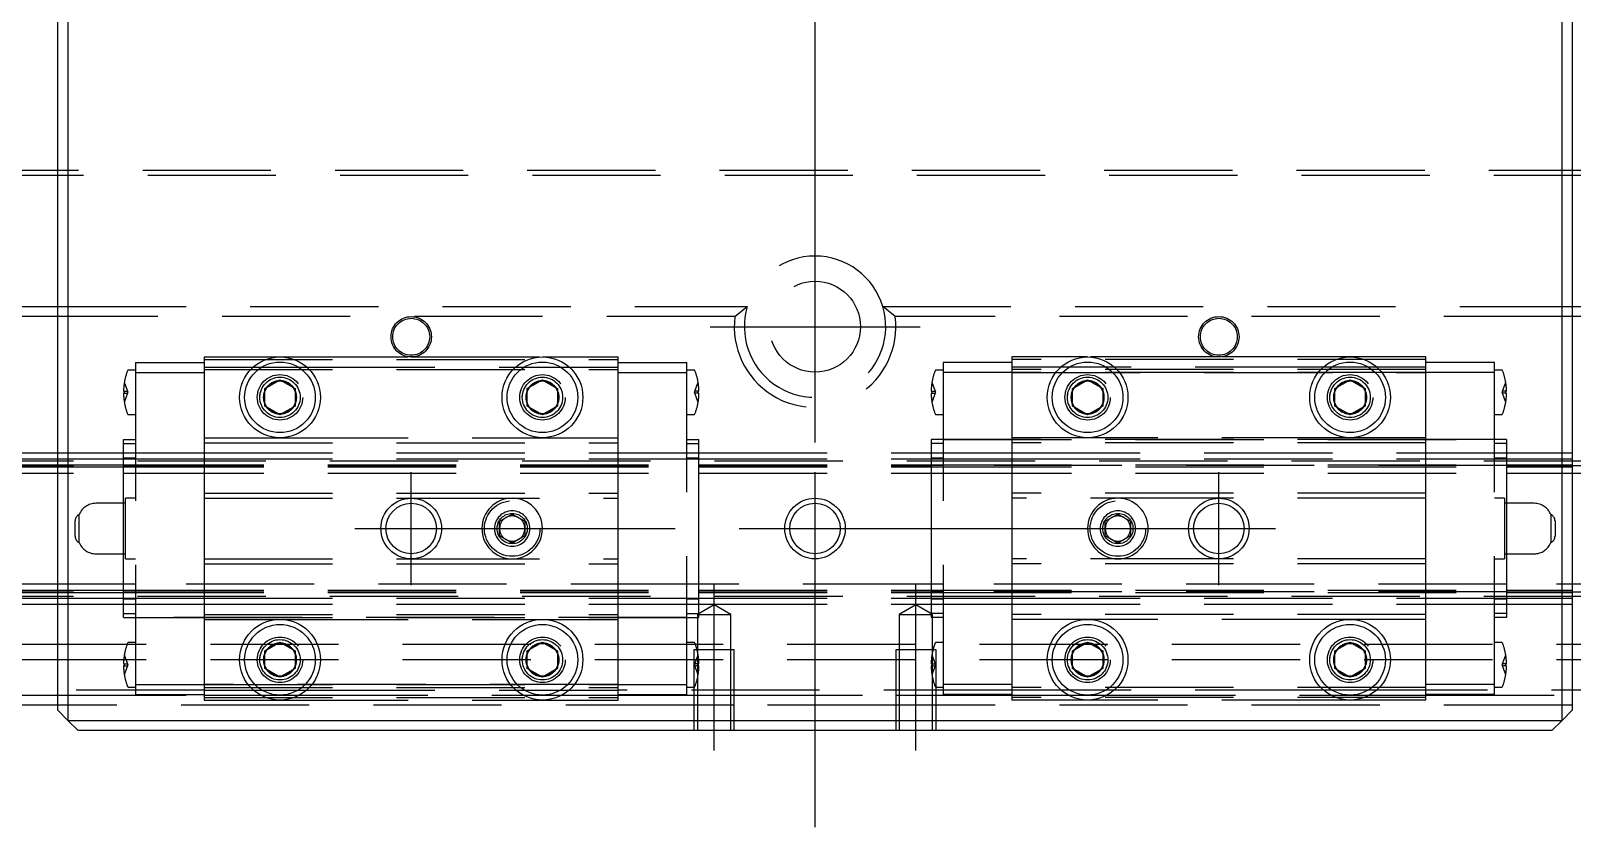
# Model space of a CAD drawing. Extents: x -51 to 1046, y -358 to 109.
# Drawn here: x 332.3 to 485, y -109.6 to -30.7 of the extents above; entities that cross this region are included whole.
import ezdxf

# ---------------------------------------------------------------- set-up
doc = ezdxf.new("R2010")
doc.units = 0
doc.linetypes.add('CENTER', pattern=[50.8, 31.75, -6.35, 6.35, -6.35])
doc.linetypes.add('DASHED', pattern=[19.05, 12.7, -6.35])
doc.layers.get('0').update_dxf_attribs({"linetype": 'CONTINUOUS'})
doc.layers.add('CENTER', color=1, linetype='CENTER')

msp = doc.modelspace()

# ---------------------------------------------------------------- linework, layer by layer
at = {"color": 7, "linetype": 'CONTINUOUS'}
for p, q in [((335, -98), (335, 98)), ((336, 99), (336, -99)), ((484, -99), (484, 99)), ((485, 98), (485, -98)), ((296.71, -58), (335, -58)), ((485, -58), (523.29, -58)), ((335, -59), (297.94, -59)), ((522.06, -59), (485, -59)), ((355.5, -66.13), (357, -65.27)), ((357, -65.27), (358.5, -66.13)), ((381.5, -66.13), (383, -65.27)), ((383, -65.27), (384.5, -66.13)), ((435.5, -66.13), (437, -65.27)), ((437, -65.27), (438.5, -66.13)), ((461.5, -66.13), (463, -65.27)), ((463, -65.27), (464.5, -66.13)), ((355.5, -67.87), (355.5, -66.13)), ((358.5, -66.13), (358.5, -67.87)), ((381.5, -67.87), (381.5, -66.13)), ((384.5, -66.13), (384.5, -67.87)), ((435.5, -67.87), (435.5, -66.13)), ((438.5, -66.13), (438.5, -67.87)), ((461.5, -67.87), (461.5, -66.13)), ((464.5, -66.13), (464.5, -67.87)), ((357, -68.73), (355.5, -67.87)), ((358.5, -67.87), (357, -68.73)), ((383, -68.73), (381.5, -67.87)), ((384.5, -67.87), (383, -68.73)), ((437, -68.73), (435.5, -67.87)), ((438.5, -67.87), (437, -68.73)), ((463, -68.73), (461.5, -67.87)), ((464.5, -67.87), (463, -68.73)), ((0, -72.5), (335, -72.5)), ((0, -73.68), (335, -73.68)), ((0, -73.9), (335, -73.9)), ((0, -86.1), (335, -86.1)), ((0, -86.32), (335, -86.32)), ((0, -87.5), (335, -87.5)), ((355.5, -92.13), (357, -91.27)), ((357, -91.27), (358.5, -92.13)), ((381.5, -92.13), (383, -91.27)), ((383, -91.27), (384.5, -92.13)), ((435.5, -92.13), (437, -91.27)), ((437, -91.27), (438.5, -92.13)), ((461.5, -92.13), (463, -91.27)), ((463, -91.27), (464.5, -92.13)), ((355.5, -93.87), (355.5, -92.13)), ((358.5, -92.13), (358.5, -93.87)), ((381.5, -93.87), (381.5, -92.13)), ((384.5, -92.13), (384.5, -93.87)), ((435.5, -93.87), (435.5, -92.13)), ((438.5, -92.13), (438.5, -93.87)), ((461.5, -93.87), (461.5, -92.13)), ((464.5, -92.13), (464.5, -93.87)), ((357, -94.73), (355.5, -93.87)), ((358.5, -93.87), (357, -94.73)), ((383, -94.73), (381.5, -93.87)), ((384.5, -93.87), (383, -94.73)), ((437, -94.73), (435.5, -93.87)), ((438.5, -93.87), (437, -94.73)), ((463, -94.73), (461.5, -93.87)), ((464.5, -93.87), (463, -94.73)), ((1, -96.5), (335, -96.5)), ((335, -97.5), (2, -97.5)), ((335, -98), (336, -99)), ((336, -99), (484, -99)), ((336, -99), (337, -100)), ((483, -100), (484, -99)), ((484, -99), (485, -98)), ((483, -100), (337, -100))]:
    msp.add_line(p, q, dxfattribs=at)
at = {"color": 3, "linetype": 'DASHED'}
for p, q in [((0.5, -44.5), (819.5, -44.5)), ((1, -45), (819, -45)), ((335, -58), (403.29, -58)), ((402.06, -59), (403.29, -58)), ((416.71, -58), (485, -58)), ((417.94, -59), (416.71, -58)), ((402.06, -59), (335, -59)), ((485, -59), (417.94, -59)), ((342.7, -63.55), (342.7, -64.55)), ((342.7, -63.55), (349.5, -63.55)), ((349.5, -63), (357, -63)), ((349.5, -63), (349.5, -64)), ((349.5, -63.25), (390.5, -63.25)), ((349.5, -64), (354.35, -64)), ((349.5, -64), (349.5, -71)), ((354.35, -64), (355.2, -64)), ((355.2, -64), (358.8, -64)), ((357, -63), (370, -63)), ((358.8, -64), (359.65, -64)), ((359.65, -64), (380.35, -64)), ((370, -63), (383, -63)), ((380.35, -64), (381.2, -64)), ((381.2, -64), (384.8, -64)), ((383, -63), (390.5, -63)), ((384.8, -64), (385.65, -64)), ((385.65, -64), (390.5, -64)), ((390.5, -64), (390.5, -63)), ((390.5, -63.55), (397.3, -63.55)), ((390.5, -71), (390.5, -64)), ((397.3, -64.55), (397.3, -63.55)), ((422.7, -63.55), (422.7, -64.55)), ((429.5, -63.55), (422.7, -63.55)), ((429.5, -63), (429.5, -64)), ((437, -63), (429.5, -63)), ((470.5, -63.25), (429.5, -63.25)), ((429.5, -64), (429.5, -71)), ((434.35, -64), (429.5, -64)), ((435.2, -64), (434.35, -64)), ((438.8, -64), (435.2, -64)), ((450, -63), (437, -63)), ((439.65, -64), (438.8, -64)), ((460.35, -64), (439.65, -64)), ((463, -63), (450, -63)), ((461.2, -64), (460.35, -64)), ((464.8, -64), (461.2, -64)), ((470.5, -63), (463, -63)), ((465.65, -64), (464.8, -64)), ((470.5, -64), (465.65, -64)), ((470.5, -64), (470.5, -63)), ((477.3, -63.55), (470.5, -63.55)), ((470.5, -71), (470.5, -64)), ((477.3, -64.55), (477.3, -63.55)), ((341.58, -65.5), (341.9, -66.4)), ((342.7, -64.3), (341.99, -64.3)), ((342.7, -64.55), (342.7, -95.45)), ((342.7, -64.55), (349.5, -64.55)), ((349.5, -64.25), (390.5, -64.25)), ((390.5, -64.55), (397.3, -64.55)), ((398.01, -64.3), (397.3, -64.3)), ((397.3, -95.45), (397.3, -64.55)), ((398.1, -66.4), (398.42, -65.5)), ((421.58, -65.5), (421.9, -66.4)), ((422.7, -64.3), (421.99, -64.3)), ((422.7, -64.55), (422.7, -95.45)), ((429.5, -64.55), (422.7, -64.55)), ((470.5, -64.25), (429.5, -64.25)), ((470.5, -64.55), (429.5, -64.55)), ((429.5, -64.55), (470.5, -64.55)), ((477.3, -64.55), (470.5, -64.55)), ((478.01, -64.3), (477.3, -64.3)), ((477.3, -95.45), (477.3, -64.55)), ((478.1, -66.4), (478.42, -65.5)), ((341.5, -66.4), (341.58, -66.4)), ((341.58, -66.6), (341.5, -66.6)), ((341.58, -66.4), (341.9, -66.4)), ((341.58, -66.4), (341.58, -66.6)), ((341.9, -66.6), (341.58, -67.5)), ((341.58, -66.6), (341.9, -66.6)), ((341.9, -66.4), (341.94, -66.5)), ((341.9, -66.6), (341.94, -66.5)), ((355, -67), (355.03, -66.65)), ((381, -67), (381.03, -66.65)), ((398.1, -66.4), (398.06, -66.5)), ((398.1, -66.6), (398.06, -66.5)), ((398.42, -66.4), (398.1, -66.4)), ((398.42, -67.5), (398.1, -66.6)), ((398.42, -66.6), (398.1, -66.6)), ((398.42, -66.6), (398.42, -66.4)), ((398.42, -66.4), (398.5, -66.4)), ((398.5, -66.6), (398.42, -66.6)), ((421.5, -66.4), (421.58, -66.4)), ((421.58, -66.6), (421.5, -66.6)), ((421.58, -66.4), (421.9, -66.4)), ((421.58, -66.4), (421.58, -66.6)), ((421.9, -66.6), (421.58, -67.5)), ((421.58, -66.6), (421.9, -66.6)), ((421.9, -66.4), (421.94, -66.5)), ((421.9, -66.6), (421.94, -66.5)), ((435, -67), (435.03, -66.65)), ((461, -67), (461.03, -66.65)), ((478.1, -66.4), (478.06, -66.5)), ((478.1, -66.6), (478.06, -66.5)), ((478.42, -66.4), (478.1, -66.4)), ((478.42, -67.5), (478.1, -66.6)), ((478.42, -66.6), (478.1, -66.6)), ((478.42, -66.6), (478.42, -66.4)), ((478.42, -66.4), (478.5, -66.4)), ((478.5, -66.6), (478.42, -66.6)), ((341.99, -68.7), (342.7, -68.7)), ((397.3, -68.7), (398.01, -68.7)), ((421.99, -68.7), (422.7, -68.7)), ((477.3, -68.7), (478.01, -68.7)), ((341.5, -71.57), (341.5, -71.18)), ((341.5, -71.18), (342.7, -71.18)), ((341.5, -73.97), (341.5, -71.57)), ((341.5, -71.57), (342.7, -71.57)), ((349.5, -71), (349.5, -71.5)), ((349.5, -71), (357, -71)), ((349.5, -71.5), (349.5, -76.5)), ((349.5, -71.5), (390.5, -71.5)), ((357, -71), (383, -71)), ((383, -71), (390.5, -71)), ((390.5, -71.5), (390.5, -71)), ((390.5, -76.5), (390.5, -71.5)), ((397.3, -71.18), (398.5, -71.18)), ((397.3, -71.57), (398.5, -71.57)), ((398.5, -71.57), (398.5, -71.18)), ((398.5, -73.97), (398.5, -71.57)), ((429.5, -71.18), (421.5, -71.18)), ((421.5, -71.18), (421.5, -71.57)), ((422.7, -71.57), (421.5, -71.57)), ((421.5, -71.57), (421.5, -73.97)), ((422.7, -71.18), (477.3, -71.18)), ((429.5, -71), (429.5, -71.5)), ((437, -71), (429.5, -71)), ((470.5, -71.18), (429.5, -71.18)), ((429.5, -71.5), (429.5, -76.5)), ((470.5, -71.5), (429.5, -71.5)), ((463, -71), (437, -71)), ((470.5, -71), (463, -71)), ((470.5, -71.5), (470.5, -71)), ((477.3, -71.18), (470.5, -71.18)), ((470.5, -76.5), (470.5, -71.5)), ((478.5, -71.18), (477.3, -71.18)), ((478.5, -71.57), (477.3, -71.57)), ((478.5, -71.18), (478.5, -71.57)), ((478.5, -71.57), (478.5, -73.97)), ((0, -73.09), (335, -73.09)), ((335, -72.5), (341.5, -72.5)), ((335, -73.09), (341.5, -73.09)), ((341.5, -72.5), (342.7, -72.5)), ((341.5, -72.99), (342.7, -72.99)), ((341.5, -73.09), (342.7, -73.09)), ((342.7, -72.5), (349.5, -72.5)), ((342.7, -73.09), (349.5, -73.09)), ((349.5, -72.5), (390.5, -72.5)), ((349.5, -73.09), (390.5, -73.09)), ((390.5, -72.5), (397.3, -72.5)), ((390.5, -73.09), (397.3, -73.09)), ((397.3, -72.5), (398.5, -72.5)), ((397.3, -72.99), (398.5, -72.99)), ((397.3, -73.09), (398.5, -73.09)), ((398.5, -72.5), (421.5, -72.5)), ((398.5, -73.09), (421.5, -73.09)), ((421.5, -72.5), (429.5, -72.5)), ((421.5, -72.99), (422.7, -72.99)), ((421.5, -73.09), (429.5, -73.09)), ((429.5, -72.5), (470.5, -72.5)), ((429.5, -73.09), (470.5, -73.09)), ((470.5, -72.5), (477.3, -72.5)), ((470.5, -73.09), (477.3, -73.09)), ((477.3, -72.5), (478.5, -72.5)), ((477.3, -72.99), (478.5, -72.99)), ((477.3, -73.09), (478.5, -73.09)), ((478.5, -72.5), (485, -72.5)), ((478.5, -73.09), (485, -73.09)), ((0, -73.3), (820, -73.3)), ((0, -73.74), (341.5, -73.74)), ((0, -74.5), (341.5, -74.5)), ((335, -73.68), (341.5, -73.68)), ((335, -73.9), (341.5, -73.9)), ((341.5, -73.68), (342.7, -73.68)), ((341.5, -73.74), (342.7, -73.74)), ((341.5, -73.9), (342.7, -73.9)), ((341.5, -77.5), (341.5, -73.97)), ((341.5, -74.5), (342.7, -74.5)), ((342.7, -73.68), (398.5, -73.68)), ((342.7, -73.74), (398.5, -73.74)), ((342.7, -73.9), (398.5, -73.9)), ((342.7, -74.5), (398.5, -74.5)), ((398.5, -73.68), (421.5, -73.68)), ((398.5, -73.74), (421.5, -73.74)), ((398.5, -73.9), (421.5, -73.9)), ((398.5, -86.03), (398.5, -73.97)), ((398.5, -74.5), (421.5, -74.5)), ((421.5, -73.68), (422.7, -73.68)), ((422.7, -73.74), (421.5, -73.74)), ((421.5, -73.9), (422.7, -73.9)), ((421.5, -73.97), (421.5, -86.03)), ((421.5, -74.5), (422.7, -74.5)), ((422.7, -73.68), (478.5, -73.68)), ((478.5, -73.74), (422.7, -73.74)), ((422.7, -73.9), (478.5, -73.9)), ((422.7, -74.5), (478.5, -74.5)), ((478.5, -73.68), (485, -73.68)), ((478.5, -73.74), (820, -73.74)), ((478.5, -73.9), (485, -73.9)), ((478.5, -73.97), (478.5, -86.03)), ((478.5, -74.5), (820, -74.5)), ((341.7, -77.5), (338.75, -77.5)), ((341.5, -82.5), (341.5, -77.5)), ((342.7, -77), (341.7, -77)), ((341.7, -80), (341.7, -77)), ((349.5, -76.5), (390.5, -76.5)), ((349.5, -76.5), (349.5, -77)), ((349.5, -77), (370, -77)), ((349.5, -77), (349.5, -83)), ((370, -77), (390.5, -77)), ((390.5, -77), (390.5, -76.5)), ((390.5, -83), (390.5, -77)), ((429.5, -76.5), (429.5, -77)), ((470.5, -76.5), (429.5, -76.5)), ((429.5, -77), (429.5, -83)), ((450, -77), (429.5, -77)), ((470.5, -77), (450, -77)), ((470.5, -77), (470.5, -76.5)), ((470.5, -83), (470.5, -77)), ((478.3, -77), (477.3, -77)), ((478.3, -77), (478.3, -83)), ((481.25, -77.5), (478.3, -77.5)), ((336.7, -80), (336.7, -79.25)), ((337.12, -80), (337.12, -78.61)), ((378.75, -79.28), (380, -78.56)), ((378.75, -80.72), (378.75, -79.28)), ((380, -78.56), (381.25, -79.28)), ((381.25, -79.28), (381.25, -80.72)), ((438.75, -79.28), (440, -78.56)), ((438.75, -80.72), (438.75, -79.28)), ((440, -78.56), (441.25, -79.28)), ((441.25, -79.28), (441.25, -80.72)), ((482.88, -78.61), (482.88, -80)), ((483.3, -79.25), (483.3, -80)), ((336.7, -80.75), (336.7, -80)), ((337.12, -81.39), (337.12, -80)), ((341.7, -83), (341.7, -80)), ((378.5, -80), (378.52, -79.75)), ((380, -81.44), (378.75, -80.72)), ((381.25, -80.72), (380, -81.44)), ((438.5, -80), (438.52, -79.75)), ((440, -81.44), (438.75, -80.72)), ((441.25, -80.72), (440, -81.44)), ((482.88, -80), (482.88, -81.39)), ((483.3, -80), (483.3, -80.75)), ((338.75, -82.5), (341.7, -82.5)), ((341.5, -86.03), (341.5, -82.5)), ((341.7, -83), (342.7, -83)), ((349.5, -83), (349.5, -83.5)), ((349.5, -83), (370, -83)), ((349.5, -83.5), (349.5, -88.5)), ((349.5, -83.5), (390.5, -83.5)), ((370, -83), (390.5, -83)), ((390.5, -83.5), (390.5, -83)), ((390.5, -88.5), (390.5, -83.5)), ((429.5, -83), (429.5, -83.5)), ((450, -83), (429.5, -83)), ((429.5, -83.5), (429.5, -88.5)), ((470.5, -83.5), (429.5, -83.5)), ((470.5, -83), (450, -83)), ((470.5, -83.5), (470.5, -83)), ((470.5, -88.5), (470.5, -83.5)), ((477.3, -83), (478.3, -83)), ((478.3, -82.5), (481.25, -82.5)), ((341.5, -85.5), (0, -85.5)), ((342.7, -85.5), (341.5, -85.5)), ((398.5, -85.5), (342.7, -85.5)), ((421.5, -85.5), (398.5, -85.5)), ((422.7, -85.5), (421.5, -85.5)), ((478.5, -85.5), (422.7, -85.5)), ((820, -85.5), (478.5, -85.5)), ((0, -86.26), (341.5, -86.26)), ((0, -86.7), (820, -86.7)), ((0, -86.91), (335, -86.91)), ((335, -86.1), (341.5, -86.1)), ((335, -86.32), (341.5, -86.32)), ((335, -86.91), (341.5, -86.91)), ((341.5, -88.43), (341.5, -86.03)), ((341.5, -86.1), (342.7, -86.1)), ((341.5, -86.26), (342.7, -86.26)), ((341.5, -86.32), (342.7, -86.32)), ((341.5, -86.91), (342.7, -86.91)), ((342.7, -87.01), (341.5, -87.01)), ((342.7, -86.1), (398.5, -86.1)), ((342.7, -86.26), (398.5, -86.26)), ((342.7, -86.32), (398.5, -86.32)), ((342.7, -86.91), (349.5, -86.91)), ((349.5, -86.91), (390.5, -86.91)), ((390.5, -86.91), (397.3, -86.91)), ((397.3, -86.91), (398.5, -86.91)), ((398.5, -87.01), (397.3, -87.01)), ((398.5, -88.43), (398.5, -86.03)), ((398.5, -86.1), (421.5, -86.1)), ((398.5, -86.26), (421.5, -86.26)), ((398.5, -86.32), (421.5, -86.32)), ((398.5, -86.91), (421.5, -86.91)), ((421.5, -86.03), (421.5, -88.43)), ((421.5, -86.1), (422.7, -86.1)), ((422.7, -86.26), (421.5, -86.26)), ((421.5, -86.32), (422.7, -86.32)), ((421.5, -86.91), (422.7, -86.91)), ((422.7, -87.01), (421.5, -87.01)), ((422.7, -86.1), (478.5, -86.1)), ((478.5, -86.26), (422.7, -86.26)), ((422.7, -86.32), (478.5, -86.32)), ((422.7, -86.91), (429.5, -86.91)), ((429.5, -86.91), (470.5, -86.91)), ((470.5, -86.91), (477.3, -86.91)), ((477.3, -86.91), (478.5, -86.91)), ((478.5, -87.01), (477.3, -87.01)), ((478.5, -86.03), (478.5, -88.43)), ((478.5, -86.1), (485, -86.1)), ((478.5, -86.26), (820, -86.26)), ((478.5, -86.32), (485, -86.32)), ((478.5, -86.91), (485, -86.91)), ((335, -87.5), (341.5, -87.5)), ((341.5, -87.5), (342.7, -87.5)), ((341.5, -88.82), (341.5, -88.43)), ((341.5, -88.43), (342.7, -88.43)), ((342.7, -87.5), (349.5, -87.5)), ((349.5, -87.5), (390.5, -87.5)), ((349.5, -88.5), (390.5, -88.5)), ((349.5, -88.5), (349.5, -89)), ((390.5, -87.5), (397.3, -87.5)), ((390.5, -89), (390.5, -88.5)), ((397.3, -87.5), (398.5, -87.5)), ((397.3, -88.43), (398.5, -88.43)), ((400, -87.55), (398.35, -88.5)), ((398.35, -88.5), (398.35, -92)), ((398.35, -88.5), (401.65, -88.5)), ((398.5, -87.5), (421.5, -87.5)), ((398.5, -88.82), (398.5, -88.43)), ((401.65, -88.5), (400, -87.55)), ((401.65, -92), (401.65, -88.5)), ((420, -87.55), (418.35, -88.5)), ((418.35, -88.5), (418.35, -92)), ((418.35, -88.5), (421.65, -88.5)), ((421.65, -88.5), (420, -87.55)), ((421.5, -87.5), (422.7, -87.5)), ((421.5, -88.43), (421.5, -88.82)), ((422.7, -88.43), (421.5, -88.43)), ((421.65, -92), (421.65, -88.5)), ((422.7, -87.5), (429.5, -87.5)), ((429.5, -87.5), (470.5, -87.5)), ((429.5, -88.5), (429.5, -89)), ((470.5, -88.5), (429.5, -88.5)), ((470.5, -87.5), (477.3, -87.5)), ((470.5, -89), (470.5, -88.5)), ((477.3, -87.5), (478.5, -87.5)), ((478.5, -88.43), (477.3, -88.43)), ((478.5, -87.5), (485, -87.5)), ((478.5, -88.43), (478.5, -88.82)), ((341.5, -88.82), (342.7, -88.82)), ((397.3, -88.82), (342.7, -88.82)), ((342.7, -88.82), (349.5, -88.82)), ((349.5, -88.82), (390.5, -88.82)), ((349.5, -89), (357, -89)), ((349.5, -89), (349.5, -96)), ((357, -89), (383, -89)), ((383, -89), (390.5, -89)), ((390.5, -88.82), (397.3, -88.82)), ((390.5, -96), (390.5, -89)), ((397.3, -88.82), (398.5, -88.82)), ((422.7, -88.82), (421.5, -88.82)), ((429.5, -89), (429.5, -96)), ((437, -89), (429.5, -89)), ((463, -89), (437, -89)), ((470.5, -89), (463, -89)), ((470.5, -96), (470.5, -89)), ((478.5, -88.82), (477.3, -88.82)), ((820, -91.5), (0, -91.5)), ((342.7, -91.3), (341.99, -91.3)), ((398.01, -91.3), (397.3, -91.3)), ((422.7, -91.3), (421.99, -91.3)), ((478.01, -91.3), (477.3, -91.3)), ((820, -93), (0, -93)), ((341.58, -92.5), (341.9, -93.4)), ((355, -93), (355.03, -92.65)), ((381, -93), (381.03, -92.65)), ((398, -92), (398, -100)), ((402, -92), (398, -92)), ((398.1, -93.4), (398.42, -92.5)), ((398.35, -92), (398.35, -100)), ((401.65, -100), (401.65, -92)), ((402, -100), (402, -92)), ((418, -92), (418, -100)), ((422, -92), (418, -92)), ((418.35, -92), (418.35, -100)), ((421.58, -92.5), (421.9, -93.4)), ((421.65, -100), (421.65, -92)), ((422, -100), (422, -92)), ((435, -93), (435.02, -92.7)), ((461, -93), (461.03, -92.65)), ((478.1, -93.4), (478.42, -92.5)), ((341.5, -93.4), (341.58, -93.4)), ((341.58, -93.6), (341.5, -93.6)), ((341.58, -93.4), (341.9, -93.4)), ((341.58, -93.4), (341.58, -93.6)), ((341.9, -93.6), (341.58, -94.5)), ((341.58, -93.6), (341.9, -93.6)), ((341.9, -93.4), (341.94, -93.5)), ((341.9, -93.6), (341.94, -93.5)), ((398.1, -93.4), (398.06, -93.5)), ((398.1, -93.6), (398.06, -93.5)), ((398.42, -93.4), (398.1, -93.4)), ((398.42, -94.5), (398.1, -93.6)), ((398.42, -93.6), (398.1, -93.6)), ((398.42, -93.6), (398.42, -93.4)), ((398.42, -93.4), (398.5, -93.4)), ((398.5, -93.6), (398.42, -93.6)), ((421.5, -93.4), (421.58, -93.4)), ((421.58, -93.6), (421.5, -93.6)), ((421.58, -93.4), (421.9, -93.4)), ((421.58, -93.4), (421.58, -93.6)), ((421.9, -93.6), (421.58, -94.5)), ((421.58, -93.6), (421.9, -93.6)), ((421.9, -93.4), (421.94, -93.5)), ((421.9, -93.6), (421.94, -93.5)), ((478.1, -93.4), (478.06, -93.5)), ((478.1, -93.6), (478.06, -93.5)), ((478.42, -93.4), (478.1, -93.4)), ((478.42, -94.5), (478.1, -93.6)), ((478.42, -93.6), (478.1, -93.6)), ((478.42, -93.6), (478.42, -93.4)), ((478.42, -93.4), (478.5, -93.4)), ((478.5, -93.6), (478.42, -93.6)), ((349.5, -96), (0.5, -96)), ((341.99, -95.7), (342.7, -95.7)), ((342.7, -95.45), (342.7, -96.45)), ((342.7, -95.45), (349.5, -95.45)), ((349.5, -95.45), (390.5, -95.45)), ((390.5, -95.45), (349.5, -95.45)), ((349.5, -95.75), (390.5, -95.75)), ((349.5, -96), (354.35, -96)), ((349.5, -96), (349.5, -97)), ((354.35, -96), (355.2, -96)), ((355.2, -96), (358.8, -96)), ((358.8, -96), (359.65, -96)), ((359.65, -96), (380.35, -96)), ((380.35, -96), (381.2, -96)), ((381.2, -96), (384.8, -96)), ((384.8, -96), (385.65, -96)), ((385.65, -96), (390.5, -96)), ((390.5, -95.45), (397.3, -95.45)), ((390.5, -97), (390.5, -96)), ((429.5, -96), (390.5, -96)), ((397.3, -96.45), (397.3, -95.45)), ((397.3, -95.7), (398, -95.7)), ((398, -95.7), (398.01, -95.7)), ((421.99, -95.7), (422, -95.7)), ((422, -95.7), (422.7, -95.7)), ((422.7, -95.45), (422.7, -96.45)), ((429.5, -95.45), (422.7, -95.45)), ((470.5, -95.75), (429.5, -95.75)), ((429.5, -96), (429.5, -97)), ((434.35, -96), (429.5, -96)), ((435.2, -96), (434.35, -96)), ((438.8, -96), (435.2, -96)), ((439.65, -96), (438.8, -96)), ((460.35, -96), (439.65, -96)), ((461.2, -96), (460.35, -96)), ((464.8, -96), (461.2, -96)), ((465.65, -96), (464.8, -96)), ((470.5, -96), (465.65, -96)), ((477.3, -95.45), (470.5, -95.45)), ((470.5, -97), (470.5, -96)), ((819.5, -96), (470.5, -96)), ((477.3, -96.45), (477.3, -95.45)), ((477.3, -95.7), (478.01, -95.7)), ((335, -96.5), (349.5, -96.5)), ((398, -97.5), (335, -97.5)), ((342.7, -96.45), (349.5, -96.45)), ((349.5, -96.5), (355.06, -96.5)), ((349.5, -96.75), (390.5, -96.75)), ((349.5, -97), (357, -97)), ((355.06, -96.5), (357, -96.5)), ((357, -96.5), (358.94, -96.5)), ((357, -97), (383, -97)), ((358.94, -96.5), (381.06, -96.5)), ((381.06, -96.5), (383, -96.5)), ((383, -96.5), (384.94, -96.5)), ((383, -97), (390.5, -97)), ((384.94, -96.5), (390.5, -96.5)), ((390.5, -96.45), (397.3, -96.45)), ((390.5, -96.5), (398, -96.5)), ((398, -96.5), (402, -96.5)), ((402, -97.5), (398, -97.5)), ((402, -96.5), (418, -96.5)), ((418, -97.5), (402, -97.5)), ((418, -96.5), (422, -96.5)), ((422, -97.5), (418, -97.5)), ((422, -96.5), (429.5, -96.5)), ((485, -97.5), (422, -97.5)), ((429.5, -96.45), (422.7, -96.45)), ((429.5, -96.5), (435.06, -96.5)), ((470.5, -96.75), (429.5, -96.75)), ((437, -97), (429.5, -97)), ((435.06, -96.5), (437, -96.5)), ((437, -96.5), (438.94, -96.5)), ((463, -97), (437, -97)), ((438.94, -96.5), (461.06, -96.5)), ((461.06, -96.5), (463, -96.5)), ((463, -96.5), (464.94, -96.5)), ((470.5, -97), (463, -97)), ((464.94, -96.5), (470.5, -96.5)), ((477.3, -96.45), (470.5, -96.45)), ((470.5, -96.5), (485, -96.5))]:
    msp.add_line(p, q, dxfattribs=at)
for centre, radius in [((410, -60), 4.5), ((370, -61), 2), ((370, -61), 1.83), ((450, -61), 2), ((450, -61), 1.83), ((357, -67), 2.25), ((357, -67), 2), ((357, -67), 1.62), ((383, -67), 2.25), ((383, -67), 2), ((383, -67), 1.62), ((437, -67), 2.25), ((437, -67), 2), ((437, -67), 1.62), ((463, -67), 2.25), ((463, -67), 2), ((463, -67), 1.62), ((380, -80), 2.75), ((440, -80), 2.75), ((380, -80), 1.5), ((440, -80), 1.5), ((357, -93), 2.25), ((357, -93), 2), ((357, -93), 1.62), ((383, -93), 2.25), ((383, -93), 2), ((383, -93), 1.62), ((437, -93), 2.25), ((437, -93), 2), ((437, -93), 1.62), ((463, -93), 2.25), ((463, -93), 2), ((463, -93), 1.62)]:
    msp.add_circle(centre, radius, dxfattribs=at)
at = {"color": 7, "linetype": 'CONTINUOUS'}
for centre, radius in [((357, -67), 4), ((357, -67), 3.5), ((383, -67), 4), ((383, -67), 3.5), ((437, -67), 4), ((437, -67), 3.5), ((463, -67), 4), ((463, -67), 3.5), ((370, -80), 2.5), ((410, -80), 3), ((410, -80), 2.5), ((450, -80), 2.5), ((357, -93), 4), ((357, -93), 3.5), ((383, -93), 4), ((383, -93), 3.5), ((437, -93), 4), ((437, -93), 3.5), ((463, -93), 4), ((463, -93), 3.5)]:
    msp.add_circle(centre, radius, dxfattribs=at)
at = {"color": 3, "linetype": 'CONTINUOUS'}
for centre in [(370, -80), (450, -80)]:
    msp.add_circle(centre, 3, dxfattribs=at)
at = {"color": 3, "linetype": 'DASHED'}
for centre, radius, start, end in [((410, -60), 7, 16.6015, 163.3985), ((410, -60), 7, 163.3985, 16.6015), ((410, -60), 8, 172.8192, 7.1808), ((347.5, -66.5), 6, 170.4203, 179.0449), ((347.5, -66.5), 6, 159.1494, 170.4059), ((341.99, -64.4), 0.1, 90, 159.1494), ((357, -67), 1.65, 95.38, 144.62), ((357, -67), 1.62, 98.1587, 141.8413), ((357, -67), 1.62, 81.8413, 98.1587), ((357, -67), 1.65, 84.62, 95.38), ((357, -67), 1.65, 35.38, 84.62), ((357, -67), 1.62, 38.1587, 81.8413), ((383, -67), 1.65, 95.38, 144.62), ((383, -67), 1.62, 98.1587, 141.8413), ((383, -67), 1.62, 81.8413, 98.1587), ((383, -67), 1.65, 84.62, 95.38), ((383, -67), 1.65, 35.38, 84.62), ((383, -67), 1.62, 38.1587, 81.8413), ((398.01, -64.4), 0.1, 20.8506, 90), ((392.5, -66.5), 6, 9.5941, 20.8506), ((392.5, -66.5), 6, 0.9551, 9.5797), ((427.5, -66.5), 6, 170.4203, 179.0449), ((427.5, -66.5), 6, 159.1494, 170.4059), ((421.99, -64.4), 0.1, 90, 159.1494), ((437, -67), 1.65, 95.38, 144.62), ((437, -67), 1.62, 98.1587, 141.8413), ((437, -67), 1.62, 81.8413, 98.1587), ((437, -67), 1.65, 84.62, 95.38), ((437, -67), 1.65, 35.38, 84.62), ((437, -67), 1.62, 38.1587, 81.8413), ((463, -67), 1.65, 95.38, 144.62), ((463, -67), 1.62, 98.1587, 141.8413), ((463, -67), 1.62, 81.8413, 98.1587), ((463, -67), 1.65, 84.62, 95.38), ((463, -67), 1.65, 35.38, 84.62), ((463, -67), 1.62, 38.1587, 81.8413), ((478.01, -64.4), 0.1, 20.8506, 90), ((472.5, -66.5), 6, 9.5941, 20.8506), ((472.5, -66.5), 6, 0.9551, 9.5797), ((347.5, -66.5), 6, 180.9551, 189.5797), ((357, -67), 1.65, 155.38, 180), ((357, -67), 1.65, 180, 204.62), ((357, -67), 1.62, 158.1587, 201.8413), ((357, -67), 1.62, 141.8413, 158.1587), ((357, -67), 1.65, 144.62, 155.38), ((357, -67), 1.62, 21.8413, 38.1587), ((357, -67), 1.65, 24.62, 35.38), ((357, -67), 1.65, 335.38, 24.62), ((357, -67), 1.62, 0, 21.8413), ((357, -67), 1.62, 338.1587, 0), ((383, -67), 1.65, 155.38, 180), ((383, -67), 1.65, 180, 204.62), ((383, -67), 1.62, 158.1587, 201.8413), ((383, -67), 1.62, 141.8413, 158.1587), ((383, -67), 1.65, 144.62, 155.38), ((383, -67), 1.62, 21.8413, 38.1587), ((383, -67), 1.65, 24.62, 35.38), ((383, -67), 1.65, 335.38, 24.62), ((383, -67), 1.62, 0, 21.8413), ((383, -67), 1.62, 338.1587, 0), ((392.5, -66.5), 6, 350.4203, 359.0449), ((427.5, -66.5), 6, 180.9551, 189.5797), ((437, -67), 1.65, 155.38, 180), ((437, -67), 1.65, 180, 204.62), ((437, -67), 1.62, 158.1587, 201.8413), ((437, -67), 1.62, 141.8413, 158.1587), ((437, -67), 1.65, 144.62, 155.38), ((437, -67), 1.62, 21.8413, 38.1587), ((437, -67), 1.65, 24.62, 35.38), ((437, -67), 1.65, 335.38, 24.62), ((437, -67), 1.62, 0, 21.8413), ((437, -67), 1.62, 338.1587, 0), ((463, -67), 1.65, 155.38, 180), ((463, -67), 1.65, 180, 204.62), ((463, -67), 1.62, 158.1587, 201.8413), ((463, -67), 1.62, 141.8413, 158.1587), ((463, -67), 1.65, 144.62, 155.38), ((463, -67), 1.62, 21.8413, 38.1587), ((463, -67), 1.65, 24.62, 35.38), ((463, -67), 1.65, 335.38, 24.62), ((463, -67), 1.62, 0, 21.8413), ((463, -67), 1.62, 338.1587, 0), ((472.5, -66.5), 6, 350.4203, 359.0449), ((347.5, -66.5), 6, 189.5941, 200.8506), ((341.99, -68.6), 0.1, 200.8506, 270), ((357, -67), 1.62, 201.8413, 218.1587), ((357, -67), 1.65, 204.62, 215.38), ((357, -67), 1.65, 215.38, 264.62), ((357, -67), 1.62, 218.1587, 261.8413), ((357, -67), 1.62, 261.8413, 278.1587), ((357, -67), 1.65, 264.62, 275.38), ((357, -67), 1.65, 275.38, 324.62), ((357, -67), 1.62, 278.1587, 321.8413), ((357, -67), 1.62, 321.8413, 338.1587), ((357, -67), 1.65, 324.62, 335.38), ((383, -67), 1.62, 201.8413, 218.1587), ((383, -67), 1.65, 204.62, 215.38), ((383, -67), 1.65, 215.38, 264.62), ((383, -67), 1.62, 218.1587, 261.8413), ((383, -67), 1.62, 261.8413, 278.1587), ((383, -67), 1.65, 264.62, 275.38), ((383, -67), 1.65, 275.38, 324.62), ((383, -67), 1.62, 278.1587, 321.8413), ((383, -67), 1.62, 321.8413, 338.1587), ((383, -67), 1.65, 324.62, 335.38), ((398.01, -68.6), 0.1, 270, 339.1494), ((392.5, -66.5), 6, 339.1494, 350.4059), ((427.5, -66.5), 6, 189.5941, 200.8506), ((421.99, -68.6), 0.1, 200.8506, 270), ((437, -67), 1.62, 201.8413, 218.1587), ((437, -67), 1.65, 204.62, 215.38), ((437, -67), 1.65, 215.38, 264.62), ((437, -67), 1.62, 218.1587, 261.8413), ((437, -67), 1.62, 261.8413, 278.1587), ((437, -67), 1.65, 264.62, 275.38), ((437, -67), 1.65, 275.38, 324.62), ((437, -67), 1.62, 278.1587, 321.8413), ((437, -67), 1.62, 321.8413, 338.1587), ((437, -67), 1.65, 324.62, 335.38), ((463, -67), 1.62, 201.8413, 218.1587), ((463, -67), 1.65, 204.62, 215.38), ((463, -67), 1.65, 215.38, 264.62), ((463, -67), 1.62, 218.1587, 261.8413), ((463, -67), 1.62, 261.8413, 278.1587), ((463, -67), 1.65, 264.62, 275.38), ((463, -67), 1.65, 275.38, 324.62), ((463, -67), 1.62, 278.1587, 321.8413), ((463, -67), 1.62, 321.8413, 338.1587), ((463, -67), 1.65, 324.62, 335.38), ((478.01, -68.6), 0.1, 270, 339.1494), ((472.5, -66.5), 6, 339.1494, 350.4059), ((338.75, -79.25), 1.75, 90, 158.4596), ((380, -80), 3, 0, 180), ((440, -80), 3, 0, 180), ((481.25, -79.25), 1.75, 21.5404, 90), ((337.4, -79.25), 0.7, 113.3901, 180), ((380, -80), 1.75, 0, 180), ((380, -80), 1.25, 120, 180), ((380, -80), 1.25, 60, 120), ((380, -80), 1.25, 0, 60), ((440, -80), 1.75, 0, 180), ((440, -80), 1.25, 120, 180), ((440, -80), 1.25, 60, 120), ((440, -80), 1.25, 0, 60), ((482.6, -79.25), 0.7, 0, 66.6201), ((337.4, -80.75), 0.7, 180, 246.6201), ((380, -80), 3, 180, 0), ((380, -80), 1.75, 180, 0), ((380, -80), 1.25, 180, 240), ((380, -80), 1.25, 300, 0), ((440, -80), 3, 180, 0), ((440, -80), 1.75, 180, 0), ((440, -80), 1.25, 180, 240), ((440, -80), 1.25, 300, 0), ((482.6, -80.75), 0.7, 293.3901, 0), ((338.75, -80.75), 1.75, 201.5404, 270), ((380, -80), 1.25, 240, 300), ((440, -80), 1.25, 240, 300), ((481.25, -80.75), 1.75, 270, 338.4596), ((347.5, -93.5), 6, 159.1494, 170.4059), ((341.99, -91.4), 0.1, 90, 159.1494), ((357, -93), 1.65, 95.38, 144.62), ((357, -93), 1.62, 98.1587, 141.8413), ((357, -93), 1.62, 81.8413, 98.1587), ((357, -93), 1.65, 84.62, 95.38), ((357, -93), 1.65, 35.38, 84.62), ((357, -93), 1.62, 38.1587, 81.8413), ((383, -93), 1.65, 95.38, 144.62), ((383, -93), 1.62, 98.1587, 141.8413), ((383, -93), 1.62, 81.8413, 98.1587), ((383, -93), 1.65, 84.62, 95.38), ((383, -93), 1.65, 35.38, 84.62), ((383, -93), 1.62, 38.1587, 81.8413), ((398.01, -91.4), 0.1, 20.8506, 90), ((392.5, -93.5), 6, 14.4775, 20.8506), ((427.5, -93.5), 6, 159.1494, 165.5225), ((421.99, -91.4), 0.1, 90, 159.1494), ((437, -93), 1.65, 95.38, 144.62), ((437, -93), 1.62, 98.1587, 141.8413), ((437, -93), 1.62, 81.8413, 98.1587), ((437, -93), 1.65, 84.62, 95.38), ((437, -93), 1.65, 35.38, 84.62), ((437, -93), 1.62, 38.1587, 81.8413), ((463, -93), 1.65, 95.38, 144.62), ((463, -93), 1.65, 95.38, 144.62), ((463, -93), 1.62, 98.1587, 141.8413), ((463, -93), 1.62, 81.8413, 98.1587), ((463, -93), 1.65, 84.62, 95.38), ((463, -93), 1.65, 84.62, 95.38), ((463, -93), 1.65, 35.38, 84.62), ((463, -93), 1.65, 35.38, 84.62), ((463, -93), 1.62, 38.1587, 81.8413), ((478.01, -91.4), 0.1, 20.8506, 90), ((472.5, -93.5), 6, 9.5941, 20.8506), ((347.5, -93.5), 6, 170.4203, 179.0449), ((357, -93), 1.65, 155.38, 180), ((357, -93), 1.65, 180, 204.62), ((357, -93), 1.62, 158.1587, 201.8413), ((357, -93), 1.62, 141.8413, 158.1587), ((357, -93), 1.65, 144.62, 155.38), ((357, -93), 1.62, 21.8413, 38.1587), ((357, -93), 1.65, 24.62, 35.38), ((357, -93), 1.65, 335.38, 24.62), ((357, -93), 1.62, 0, 21.8413), ((357, -93), 1.62, 338.1587, 0), ((383, -93), 1.65, 155.38, 180), ((383, -93), 1.65, 180, 204.62), ((383, -93), 1.62, 158.1587, 201.8413), ((383, -93), 1.62, 141.8413, 158.1587), ((383, -93), 1.65, 144.62, 155.38), ((383, -93), 1.62, 21.8413, 38.1587), ((383, -93), 1.65, 24.62, 35.38), ((383, -93), 1.65, 335.38, 24.62), ((383, -93), 1.62, 0, 21.8413), ((383, -93), 1.62, 338.1587, 0), ((392.5, -93.5), 6, 9.5941, 14.4775), ((392.5, -93.5), 6, 0.9551, 9.5797), ((427.5, -93.5), 6, 170.4203, 179.0449), ((427.5, -93.5), 6, 165.5225, 170.4059), ((437, -93), 1.65, 155.38, 180), ((437, -93), 1.65, 180, 204.62), ((437, -93), 1.62, 158.1587, 201.8413), ((437, -93), 1.62, 141.8413, 158.1587), ((437, -93), 1.65, 144.62, 155.38), ((437, -93), 1.62, 21.8413, 38.1587), ((437, -93), 1.65, 24.62, 35.38), ((437, -93), 1.65, 335.38, 24.62), ((437, -93), 1.62, 0, 21.8413), ((437, -93), 1.62, 338.1587, 0), ((463, -93), 1.65, 155.38, 180), ((463, -93), 1.65, 155.38, 180), ((463, -93), 1.65, 180, 204.62), ((463, -93), 1.65, 180, 204.62), ((463, -93), 1.62, 158.1587, 201.8413), ((463, -93), 1.62, 141.8413, 158.1587), ((463, -93), 1.65, 144.62, 155.38), ((463, -93), 1.65, 144.62, 155.38), ((463, -93), 1.62, 21.8413, 38.1587), ((463, -93), 1.65, 24.62, 35.38), ((463, -93), 1.65, 24.62, 35.38), ((463, -93), 1.65, 335.38, 24.62), ((463, -93), 1.65, 335.38, 24.62), ((463, -93), 1.62, 0, 21.8413), ((463, -93), 1.62, 338.1587, 0), ((472.5, -93.5), 6, 0.9551, 9.5797), ((347.5, -93.5), 6, 180.9551, 189.5797), ((347.5, -93.5), 6, 189.5941, 200.8506), ((357, -93), 1.62, 201.8413, 218.1587), ((357, -93), 1.65, 204.62, 215.38), ((357, -93), 1.65, 215.38, 264.62), ((357, -93), 1.62, 218.1587, 261.8413), ((357, -93), 1.62, 261.8413, 278.1587), ((357, -93), 1.65, 264.62, 275.38), ((357, -93), 1.65, 275.38, 324.62), ((357, -93), 1.62, 278.1587, 321.8413), ((357, -93), 1.62, 321.8413, 338.1587), ((357, -93), 1.65, 324.62, 335.38), ((383, -93), 1.62, 201.8413, 218.1587), ((383, -93), 1.65, 204.62, 215.38), ((383, -93), 1.65, 215.38, 264.62), ((383, -93), 1.62, 218.1587, 261.8413), ((383, -93), 1.62, 261.8413, 278.1587), ((383, -93), 1.65, 264.62, 275.38), ((383, -93), 1.65, 275.38, 324.62), ((383, -93), 1.62, 278.1587, 321.8413), ((383, -93), 1.62, 321.8413, 338.1587), ((383, -93), 1.65, 324.62, 335.38), ((392.5, -93.5), 6, 339.1494, 350.4059), ((392.5, -93.5), 6, 350.4203, 359.0449), ((427.5, -93.5), 6, 180.9551, 189.5797), ((427.5, -93.5), 6, 189.5941, 200.8506), ((437, -93), 1.62, 201.8413, 218.1587), ((437, -93), 1.65, 204.62, 215.38), ((437, -93), 1.65, 215.38, 264.62), ((437, -93), 1.62, 218.1587, 261.8413), ((437, -93), 1.62, 261.8413, 278.1587), ((437, -93), 1.65, 264.62, 275.38), ((437, -93), 1.65, 275.38, 324.62), ((437, -93), 1.62, 278.1587, 321.8413), ((437, -93), 1.62, 321.8413, 338.1587), ((437, -93), 1.65, 324.62, 335.38), ((463, -93), 1.62, 201.8413, 218.1587), ((463, -93), 1.65, 204.62, 215.38), ((463, -93), 1.65, 204.62, 215.38), ((463, -93), 1.65, 215.38, 264.62), ((463, -93), 1.65, 215.38, 264.62), ((463, -93), 1.62, 218.1587, 261.8413), ((463, -93), 1.62, 261.8413, 278.1587), ((463, -93), 1.65, 264.62, 275.38), ((463, -93), 1.65, 264.62, 275.38), ((463, -93), 1.65, 275.38, 324.62), ((463, -93), 1.65, 275.38, 324.62), ((463, -93), 1.62, 278.1587, 321.8413), ((463, -93), 1.62, 321.8413, 338.1587), ((463, -93), 1.65, 324.62, 335.38), ((463, -93), 1.65, 324.62, 335.38), ((472.5, -93.5), 6, 339.1494, 350.4059), ((472.5, -93.5), 6, 350.4203, 359.0449), ((341.99, -95.6), 0.1, 200.8506, 270), ((398.01, -95.6), 0.1, 270, 339.1494), ((421.99, -95.6), 0.1, 200.8506, 270), ((478.01, -95.6), 0.1, 270, 339.1494)]:
    msp.add_arc(centre, radius, start, end, dxfattribs=at)
at = {"layer": 'CENTER', "color": 1, "linetype": 'CENTER'}
for p, q in [((410, -109.59), (410, 108.92)), ((410, -70.4), (410, -49.6)), ((399.6, -60), (420.4, -60)), ((370, -85.6), (370, -74.4)), ((410, -85.6), (410, -74.4)), ((450, -85.6), (450, -74.4)), ((364.4, -80), (444.4, -80)), ((404.4, -80), (415.6, -80)), ((444.4, -80), (455.6, -80)), ((400, -102), (400, -85.55)), ((420, -102), (420, -85.55))]:
    msp.add_line(p, q, dxfattribs=at)

doc.saveas('drawing.dxf')
